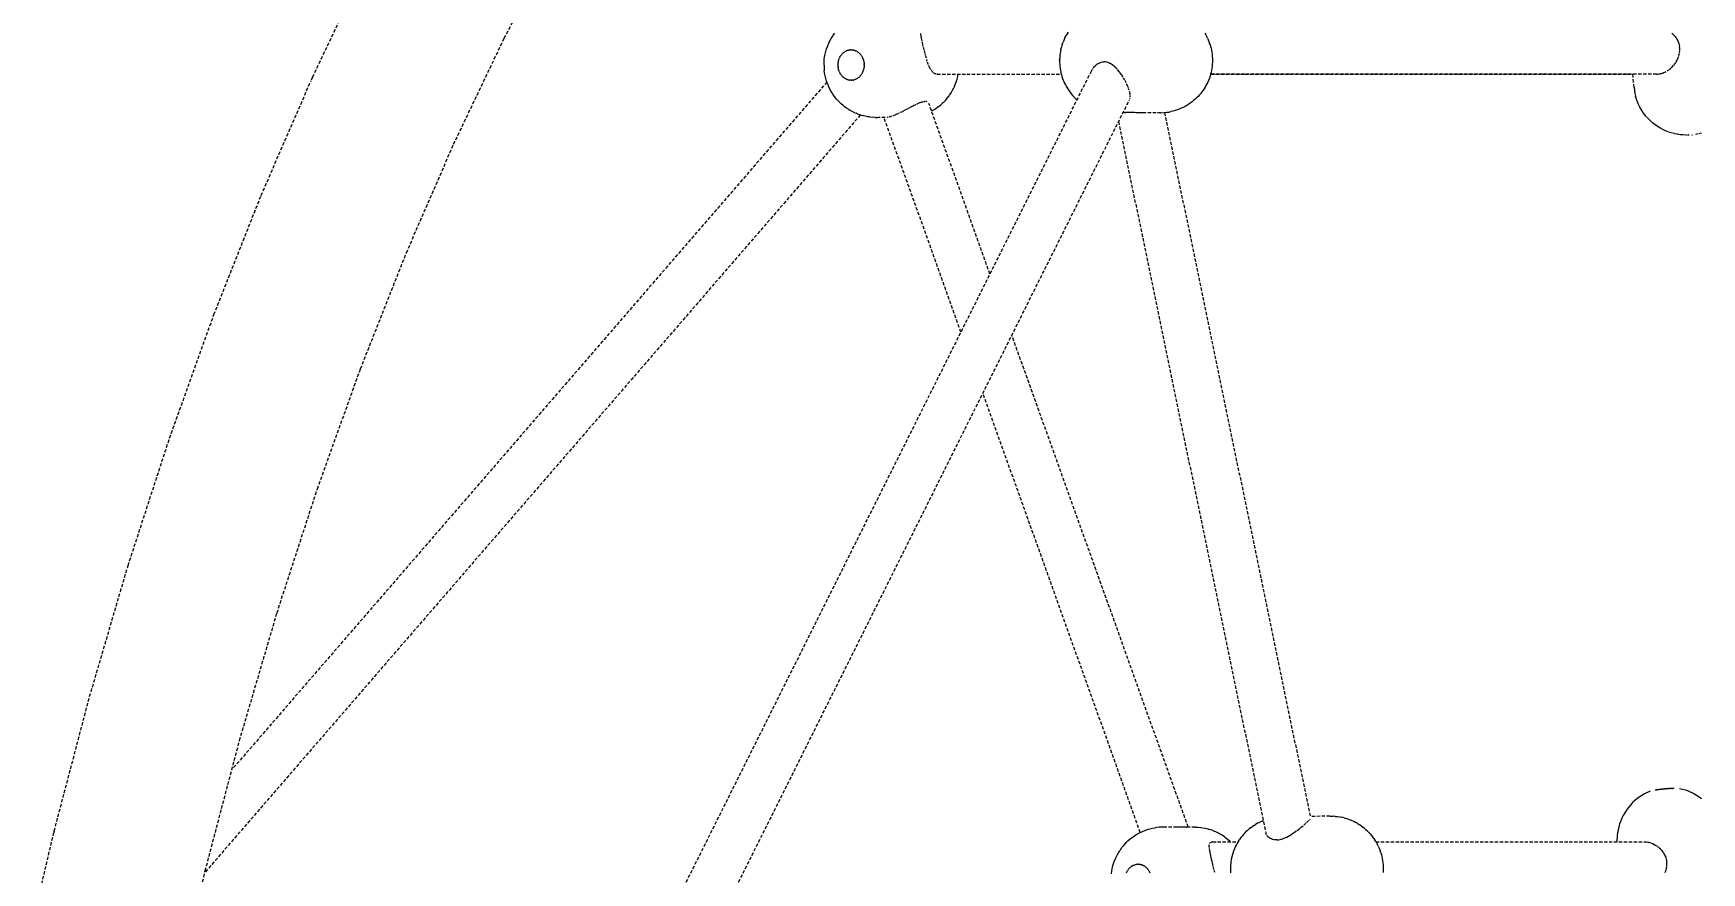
# Model space of a CAD drawing. Header units: millimetres. Extents: x -4710 to 4801, y -2494 to 3533.
# Drawn here: x -1360 to -720, y 1304 to 1626 of the extents above; entities that cross this region are included whole.
import ezdxf

# ---------------------------------------------------------------- set-up
doc = ezdxf.new("R2010")
doc.units = ezdxf.units.MM
doc.linetypes.add('HIDDEN', pattern=[1.905, 1.27, -0.635])
for name, color, linetype in [('DIKOM_ЗОНА', 90, 'Continuous'), ('DIKOM_ОБЪЕКТ', 7, 'Continuous'), ('DIKOM_РАЗМЕР_ЗОНА', 7, 'Continuous'), ('DIKOM_РАЗМЕР_ОБЪЕКТА', 7, 'Continuous')]:
    doc.layers.add(name, color=color, linetype=linetype)
doc.styles.add('style1', font='arialbd.ttf', dxfattribs={"width": 0.8})
doc.dimstyles.new('1-50', dxfattribs={"dimtxt": 300, "dimasz": 200, "dimexe": 100, "dimexo": 0, "dimgap": 100, "dimtad": 1, "dimtxsty": 'style1', "dimcen": 200, "dimclrd": 7, "dimclre": 7, "dimclrt": 7, "dimadec": 1, "dimazin": 2, "dimtfac": 1, "dimtmove": 0, "dimatfit": 2, "dimfxl": 0, "dimlwd": 25, "dimlwe": 18, "dimarcsym": 0})

# ---------------------------------------------------------------- blocks, each defined once
blk = doc.blocks.new('*D1')
at = {"layer": 'Defpoints', "color": 0, "transparency": 16777216}
for p in [(-701.85, 2135.95), (-2165.86, -628.42), (-722.47, -628.42)]:
    blk.add_point(p, dxfattribs=at)
at = {"layer": 'DIKOM_РАЗМЕР_ОБЪЕКТА', "color": 7, "lineweight": 18, "transparency": 16777216}
for p, q in [((-701.85, 2135.95), (-2265.86, 2135.95)), ((-722.47, -628.42), (-2265.86, -628.42))]:
    blk.add_line(p, q, dxfattribs=at)
at = {"layer": 'DIKOM_РАЗМЕР_ОБЪЕКТА', "color": 7, "lineweight": 25, "transparency": 16777216}
blk.add_line((-2165.86, 1935.95), (-2165.86, -428.42), dxfattribs=at)
at = {"layer": 'DIKOM_РАЗМЕР_ОБЪЕКТА', "color": 7, "transparency": 16777216}
for points in [[(-2199.2, 1935.95), (-2132.53, 1935.95), (-2165.86, 2135.95)], [(-2199.2, -428.42), (-2132.53, -428.42), (-2165.86, -628.42)]]:
    blk.add_solid(points, dxfattribs=at)
at = {"layer": 'DIKOM_РАЗМЕР_ОБЪЕКТА', "color": 7, "transparency": 16777216, "insert": (-2419.04, 753.76), "char_height": 300, "attachment_point": 5, "rotation": 90, "style": 'style1'}
blk.add_mtext('{\\fArial|b0|i0|c204|p34;2750}', dxfattribs=at)
blk = doc.blocks.new('*D3')
at = {"layer": 'Defpoints', "color": 0, "transparency": 16777216}
for p in [(-715.82, 3533.12), (-4259.83, -2026.25), (-715.82, -2026.25)]:
    blk.add_point(p, dxfattribs=at)
at = {"layer": 'DIKOM_РАЗМЕР_ЗОНА', "color": 7, "lineweight": 18, "transparency": 16777216}
for p, q in [((-715.82, 3533.12), (-4359.83, 3533.12)), ((-715.82, -2026.25), (-4359.83, -2026.25))]:
    blk.add_line(p, q, dxfattribs=at)
at = {"layer": 'DIKOM_РАЗМЕР_ЗОНА', "color": 7, "lineweight": 25, "transparency": 16777216}
blk.add_line((-4259.83, 3333.12), (-4259.83, -1826.25), dxfattribs=at)
at = {"layer": 'DIKOM_РАЗМЕР_ЗОНА', "color": 7, "transparency": 16777216}
for points in [[(-4293.16, 3333.12), (-4226.49, 3333.12), (-4259.83, 3533.12)], [(-4293.16, -1826.25), (-4226.49, -1826.25), (-4259.83, -2026.25)]]:
    blk.add_solid(points, dxfattribs=at)
at = {"layer": 'DIKOM_РАЗМЕР_ЗОНА', "color": 7, "transparency": 16777216, "insert": (-4513, 975.17), "char_height": 300, "attachment_point": 5, "rotation": 90, "style": 'style1'}
blk.add_mtext('{\\fArial|b0|i0|c204|p34;5560}', dxfattribs=at)

msp = doc.modelspace()

# ---------------------------------------------------------------- linework, layer by layer
at = {"layer": 'DIKOM_ЗОНА', "color": 3, "lineweight": 15}
msp.add_lwpolyline([(4784.014, 570.156, 0.0938746), (4783.602, 942.374, 0.2995804), (2291.139, 3510.482, 0.0687424), (1632.505, 3510.482, 0.06059), (1009.06, 3334.362, -0.2008128), (236.945, 3334.362, 0.06059), (-386.5, 3510.482, 0.0687424), (-1045.134, 3510.482, 0.2995804), (-3537.597, 942.374, 0.0938746), (-3538.009, 570.156, 0.3002322), (-1045.134, -2003.615, 0.0687424), (-386.5, -2003.615, 0.06059), (236.945, -1827.494, -0.2008128), (1009.06, -1827.494, 0.06059), (1632.505, -2003.615, 0.0687424), (2291.139, -2003.615, 0.3002322)], format="xyb", close=True, dxfattribs=at)
at = {"layer": 'DIKOM_ОБЪЕКТ', "color": 7, "linetype": 'HIDDEN', "lineweight": 15}
for p, q in [((-1179.606, 1623.877), (-1159.118, 1663.002)), ((-1253.192, 1608.953), (-1233.012, 1651.221)), ((-1199.054, 1583.142), (-1179.606, 1623.877)), ((-1055.489, 1620.724), (-1055.405, 1620.951)), ((-1055.405, 1620.951), (-1054.994, 1621.928)), ((-1054.994, 1621.928), (-1054.534, 1622.875)), ((-1054.534, 1622.875), (-1054.024, 1623.788)), ((-1054.024, 1623.788), (-1053.468, 1624.663)), ((-1053.468, 1624.663), (-1053.268, 1624.967)), ((-1053.268, 1624.967), (-1052.651, 1625.825)), ((-1019.636, 1625.396), (-1019.67, 1625.641)), ((-1019.55, 1624.76), (-1019.631, 1625.312)), ((-1019.483, 1624.447), (-1019.531, 1624.666)), ((-1019.438, 1624.15), (-1019.483, 1624.447)), ((-1019.337, 1623.66), (-1019.436, 1624.135)), ((-1019.168, 1622.827), (-1019.294, 1623.463)), ((-1019.015, 1622.129), (-1019.074, 1622.446)), ((-1018.883, 1621.569), (-1019.011, 1622.11)), ((-1018.676, 1620.659), (-1018.841, 1621.386)), ((-965.447, 1621.171), (-965.651, 1620.471)), ((-965.218, 1621.848), (-965.447, 1621.171)), ((-965.218, 1621.848), (-965.038, 1622.315)), ((-964.768, 1623.011), (-965.038, 1622.315)), ((-964.473, 1623.679), (-964.768, 1623.011)), ((-964.154, 1624.315), (-964.473, 1623.679)), ((-964.154, 1624.315), (-963.858, 1624.876)), ((-963.497, 1625.514), (-963.858, 1624.876)), ((-963.112, 1626.113), (-963.497, 1625.514)), ((-910.548, 1625.753), (-910.171, 1625.115)), ((-910.171, 1625.115), (-909.818, 1624.438)), ((-909.573, 1623.928), (-909.818, 1624.438)), ((-909.573, 1623.928), (-909.265, 1623.257)), ((-909.265, 1623.257), (-908.982, 1622.555)), ((-908.982, 1622.555), (-908.726, 1621.826)), ((-908.593, 1621.425), (-908.726, 1621.826)), ((-908.593, 1621.425), (-908.379, 1620.72)), ((-731.281, 1625.837), (-731.005, 1625.581)), ((-731.005, 1625.581), (-730.754, 1625.349)), ((-730.727, 1625.324), (-730.243, 1624.785)), ((-730.218, 1624.757), (-730.03, 1624.505)), ((-730.029, 1624.504), (-729.775, 1624.173)), ((-729.752, 1624.143), (-729.617, 1623.93)), ((-729.617, 1623.93), (-729.358, 1623.524)), ((-729.338, 1623.491), (-729.002, 1622.847)), ((-728.985, 1622.812), (-728.711, 1622.149)), ((-728.697, 1622.112), (-728.635, 1621.912)), ((-728.635, 1621.912), (-728.483, 1621.425)), ((-728.472, 1621.387), (-728.326, 1620.677)), ((-1056.815, 1613.566), (-1056.788, 1614.619)), ((-1056.788, 1614.619), (-1056.705, 1615.668)), ((-1056.705, 1615.668), (-1056.569, 1616.71)), ((-1056.569, 1616.71), (-1056.378, 1617.74)), ((-1056.378, 1617.74), (-1056.134, 1618.754)), ((-1056.134, 1618.754), (-1055.837, 1619.75)), ((-1055.837, 1619.75), (-1055.489, 1620.724)), ((-1051.386, 1614.578), (-1051.42, 1614.327)), ((-1051.386, 1614.578), (-1051.344, 1614.828)), ((-1051.344, 1614.828), (-1051.291, 1615.075)), ((-1051.291, 1615.075), (-1051.23, 1615.319)), ((-1051.16, 1615.561), (-1051.23, 1615.319)), ((-1051.16, 1615.561), (-1051.08, 1615.798)), ((-1051.08, 1615.798), (-1050.992, 1616.032)), ((-1050.895, 1616.26), (-1050.992, 1616.032)), ((-1050.895, 1616.26), (-1050.789, 1616.484)), ((-1050.789, 1616.484), (-1050.675, 1616.702)), ((-1050.675, 1616.702), (-1050.553, 1616.914)), ((-1050.423, 1617.119), (-1050.553, 1616.914)), ((-1050.423, 1617.119), (-1050.285, 1617.318)), ((-1050.285, 1617.318), (-1050.14, 1617.51)), ((-1049.988, 1617.695), (-1050.14, 1617.51)), ((-1049.988, 1617.695), (-1049.829, 1617.871)), ((-1049.829, 1617.871), (-1049.664, 1618.039)), ((-1049.664, 1618.039), (-1049.493, 1618.199)), ((-1049.316, 1618.35), (-1049.493, 1618.199)), ((-1049.316, 1618.35), (-1049.133, 1618.492)), ((-1049.133, 1618.492), (-1048.944, 1618.625)), ((-1048.944, 1618.625), (-1048.75, 1618.747)), ((-1048.552, 1618.861), (-1048.75, 1618.747)), ((-1048.552, 1618.861), (-1048.351, 1618.964)), ((-1048.351, 1618.964), (-1048.145, 1619.057)), ((-1047.937, 1619.138), (-1048.145, 1619.057)), ((-1047.937, 1619.138), (-1047.726, 1619.21)), ((-1047.726, 1619.21), (-1047.512, 1619.271)), ((-1047.512, 1619.271), (-1047.296, 1619.32)), ((-1047.079, 1619.359), (-1047.296, 1619.32)), ((-1047.079, 1619.359), (-1046.86, 1619.387)), ((-1046.86, 1619.387), (-1046.641, 1619.404)), ((-1046.42, 1619.409), (-1046.641, 1619.404)), ((-1046.42, 1619.409), (-1046.201, 1619.404)), ((-1046.201, 1619.404), (-1045.981, 1619.387)), ((-1045.981, 1619.387), (-1045.762, 1619.359)), ((-1045.545, 1619.32), (-1045.762, 1619.359)), ((-1045.545, 1619.32), (-1045.329, 1619.271)), ((-1045.329, 1619.271), (-1045.116, 1619.21)), ((-1045.116, 1619.21), (-1044.905, 1619.139)), ((-1044.696, 1619.057), (-1044.905, 1619.139)), ((-1044.696, 1619.057), (-1044.491, 1618.964)), ((-1044.491, 1618.964), (-1044.289, 1618.862)), ((-1044.091, 1618.748), (-1044.289, 1618.862)), ((-1044.091, 1618.748), (-1043.897, 1618.625)), ((-1043.897, 1618.625), (-1043.709, 1618.492)), ((-1043.709, 1618.492), (-1043.526, 1618.351)), ((-1043.348, 1618.199), (-1043.526, 1618.351)), ((-1043.348, 1618.199), (-1043.177, 1618.04)), ((-1043.177, 1618.04), (-1043.012, 1617.872)), ((-1043.012, 1617.872), (-1042.853, 1617.695)), ((-1042.701, 1617.511), (-1042.853, 1617.695)), ((-1042.701, 1617.511), (-1042.555, 1617.319)), ((-1042.555, 1617.319), (-1042.418, 1617.12)), ((-1042.288, 1616.914), (-1042.418, 1617.12)), ((-1042.288, 1616.914), (-1042.166, 1616.702)), ((-1042.166, 1616.702), (-1042.052, 1616.484)), ((-1042.052, 1616.484), (-1041.946, 1616.261)), ((-1041.849, 1616.033), (-1041.946, 1616.261)), ((-1041.849, 1616.033), (-1041.761, 1615.799)), ((-1041.761, 1615.799), (-1041.681, 1615.561)), ((-1041.611, 1615.32), (-1041.681, 1615.561)), ((-1041.611, 1615.32), (-1041.549, 1615.076)), ((-1041.549, 1615.076), (-1041.497, 1614.828)), ((-1041.497, 1614.828), (-1041.454, 1614.579)), ((-1041.421, 1614.327), (-1041.454, 1614.579)), ((-1018.492, 1619.888), (-1018.587, 1620.329)), ((-1018.365, 1619.396), (-1018.487, 1619.865)), ((-1018.164, 1618.553), (-1018.29, 1619.073)), ((-1018.093, 1618.289), (-1018.156, 1618.522)), ((-1017.901, 1617.522), (-1018.022, 1618.006)), ((-1017.804, 1617.173), (-1017.897, 1617.508)), ((-1017.645, 1616.577), (-1017.754, 1616.998)), ((-1017.519, 1616.132), (-1017.642, 1616.564)), ((-1017.273, 1615.293), (-1017.39, 1615.694)), ((-1017.156, 1614.932), (-1017.269, 1615.283)), ((-1017.014, 1614.505), (-1017.079, 1614.715)), ((-1016.885, 1614.124), (-1017.011, 1614.496)), ((-966.366, 1615.148), (-966.316, 1615.947)), ((-966.316, 1615.947), (-966.366, 1615.148)), ((-966.354, 1615.874), (-966.366, 1615.148)), ((-966.366, 1615.147), (-966.353, 1614.42)), ((-966.315, 1616.598), (-966.354, 1615.874)), ((-966.353, 1614.42), (-966.313, 1613.694)), ((-966.25, 1617.316), (-966.315, 1616.598)), ((-966.159, 1618.026), (-966.25, 1617.316)), ((-966.043, 1618.725), (-966.159, 1618.026)), ((-965.902, 1619.41), (-966.043, 1618.725)), ((-965.902, 1619.41), (-965.829, 1619.751)), ((-965.651, 1620.471), (-965.829, 1619.751)), ((-951.195, 1614.321), (-950.938, 1614.449)), ((-950.931, 1614.451), (-950.382, 1614.64)), ((-950.375, 1614.642), (-949.819, 1614.754)), ((-949.812, 1614.754), (-949.252, 1614.79)), ((-948.685, 1614.749), (-949.245, 1614.789)), ((-948.124, 1614.633), (-948.677, 1614.748)), ((-947.568, 1614.443), (-948.124, 1614.633)), ((-947, 1614.186), (-947.401, 1614.365)), ((-908.379, 1620.72), (-908.193, 1619.994)), ((-908.193, 1619.994), (-908.033, 1619.25)), ((-908.033, 1619.25), (-907.902, 1618.491)), ((-907.902, 1618.491), (-907.799, 1617.721)), ((-907.783, 1617.568), (-907.715, 1616.845)), ((-907.715, 1616.845), (-907.673, 1616.117)), ((-907.673, 1614.656), (-907.713, 1613.93)), ((-907.673, 1616.117), (-907.659, 1615.386)), ((-907.659, 1615.386), (-907.673, 1614.656)), ((-729.973, 1614.21), (-729.721, 1614.58)), ((-729.71, 1614.597), (-729.478, 1614.973)), ((-729.468, 1614.99), (-729.259, 1615.375)), ((-729.18, 1615.538), (-729.056, 1615.787)), ((-729.047, 1615.806), (-728.871, 1616.211)), ((-728.863, 1616.231), (-728.705, 1616.649)), ((-728.698, 1616.67), (-728.604, 1616.964)), ((-728.554, 1617.123), (-728.44, 1617.564)), ((-728.435, 1617.588), (-728.345, 1618.043)), ((-728.337, 1618.095), (-728.3, 1618.372)), ((-728.242, 1619.907), (-728.318, 1620.637)), ((-728.272, 1618.563), (-728.234, 1619.044)), ((-728.232, 1619.073), (-728.237, 1619.822)), ((-1253.192, 1608.953), (-1253.81, 1607.555)), ((-1192.351, 1134.814), (-954.136, 1611.244)), ((-1056.815, 1613.566), (-1056.788, 1612.513)), ((-1056.788, 1612.513), (-1056.705, 1611.464)), ((-1056.569, 1610.422), (-1056.705, 1611.464)), ((-1056.378, 1609.392), (-1056.569, 1610.422)), ((-1056.134, 1608.378), (-1056.378, 1609.392)), ((-1055.837, 1607.382), (-1056.134, 1608.378)), ((-1051.458, 1613.82), (-1051.463, 1613.566)), ((-1051.463, 1613.566), (-1051.458, 1613.312)), ((-1051.458, 1613.82), (-1051.443, 1614.074)), ((-1051.458, 1613.312), (-1051.443, 1613.058)), ((-1051.443, 1614.074), (-1051.42, 1614.327)), ((-1051.42, 1612.805), (-1051.443, 1613.058)), ((-1051.42, 1612.805), (-1051.386, 1612.554)), ((-1051.343, 1612.304), (-1051.386, 1612.554)), ((-1051.291, 1612.057), (-1051.343, 1612.304)), ((-1051.23, 1611.812), (-1051.291, 1612.057)), ((-1051.23, 1611.812), (-1051.159, 1611.571)), ((-1051.08, 1611.333), (-1051.159, 1611.571)), ((-1050.991, 1611.1), (-1051.08, 1611.333)), ((-1050.991, 1611.1), (-1050.894, 1610.871)), ((-1050.789, 1610.648), (-1050.894, 1610.871)), ((-1050.675, 1610.43), (-1050.789, 1610.648)), ((-1050.553, 1610.218), (-1050.675, 1610.43)), ((-1050.553, 1610.218), (-1050.423, 1610.012)), ((-1050.285, 1609.813), (-1050.423, 1610.012)), ((-1050.14, 1609.621), (-1050.285, 1609.813)), ((-1050.14, 1609.621), (-1049.988, 1609.436)), ((-1049.829, 1609.26), (-1049.988, 1609.436)), ((-1049.663, 1609.092), (-1049.829, 1609.26)), ((-1049.492, 1608.932), (-1049.663, 1609.092)), ((-1049.492, 1608.932), (-1049.315, 1608.781)), ((-1049.132, 1608.64), (-1049.315, 1608.781)), ((-1048.943, 1608.507), (-1049.132, 1608.64)), ((-1048.75, 1608.384), (-1048.943, 1608.507)), ((-1048.75, 1608.384), (-1048.552, 1608.27)), ((-1048.349, 1608.168), (-1048.552, 1608.27)), ((-1048.144, 1608.075), (-1048.349, 1608.168)), ((-1048.144, 1608.075), (-1047.936, 1607.993)), ((-1047.725, 1607.922), (-1047.936, 1607.993)), ((-1044.904, 1607.993), (-1045.115, 1607.922)), ((-1044.904, 1607.993), (-1044.695, 1608.076)), ((-1044.49, 1608.168), (-1044.695, 1608.076)), ((-1044.288, 1608.271), (-1044.49, 1608.168)), ((-1044.288, 1608.271), (-1044.09, 1608.384)), ((-1043.896, 1608.507), (-1044.09, 1608.384)), ((-1043.708, 1608.64), (-1043.896, 1608.507)), ((-1043.525, 1608.782), (-1043.708, 1608.64)), ((-1043.525, 1608.782), (-1043.348, 1608.933)), ((-1043.176, 1609.092), (-1043.348, 1608.933)), ((-1043.011, 1609.261), (-1043.176, 1609.092)), ((-1042.852, 1609.437), (-1043.011, 1609.261)), ((-1042.852, 1609.437), (-1042.7, 1609.621)), ((-1042.555, 1609.813), (-1042.7, 1609.621)), ((-1042.417, 1610.013), (-1042.555, 1609.813)), ((-1042.417, 1610.013), (-1042.287, 1610.218)), ((-1042.165, 1610.43), (-1042.287, 1610.218)), ((-1042.052, 1610.648), (-1042.165, 1610.43)), ((-1041.946, 1610.872), (-1041.849, 1611.101)), ((-1041.76, 1611.334), (-1041.849, 1611.101)), ((-1041.681, 1611.571), (-1041.76, 1611.334)), ((-1041.681, 1611.571), (-1041.61, 1611.812)), ((-1041.549, 1612.057), (-1041.61, 1611.812)), ((-1041.497, 1612.305), (-1041.549, 1612.057)), ((-1041.454, 1612.554), (-1041.497, 1612.305)), ((-1041.454, 1612.554), (-1041.421, 1612.806)), ((-1041.421, 1614.327), (-1041.397, 1614.074)), ((-1041.397, 1613.059), (-1041.421, 1612.806)), ((-1041.397, 1614.074), (-1041.383, 1613.82)), ((-1041.383, 1613.312), (-1041.397, 1613.059)), ((-1041.378, 1613.566), (-1041.383, 1613.82)), ((-1041.378, 1613.566), (-1041.383, 1613.312)), ((-1016.771, 1613.819), (-1016.882, 1614.115)), ((-1016.467, 1613.051), (-1016.604, 1613.387)), ((-1016.315, 1612.721), (-1016.464, 1613.044)), ((-1016.162, 1612.417), (-1016.312, 1612.715)), ((-1015.998, 1612.092), (-1016.151, 1612.395)), ((-1015.83, 1611.8), (-1015.995, 1612.087)), ((-1015.456, 1611.279), (-1015.647, 1611.525)), ((-1015.262, 1611.04), (-1015.451, 1611.272)), ((-1015.056, 1610.82), (-1015.259, 1611.037)), ((-1014.838, 1610.624), (-1015.052, 1610.817)), ((-1014.609, 1610.46), (-1014.798, 1610.596)), ((-1014.371, 1610.329), (-1014.606, 1610.458)), ((-1014.124, 1610.225), (-1014.367, 1610.327)), ((-1013.868, 1610.148), (-1014.12, 1610.224)), ((-1013.344, 1610.073), (-1013.609, 1610.097)), ((-1013.339, 1610.073), (-965.705, 1610.073)), ((-1006.015, 1607.083), (-1005.692, 1608.124)), ((-1005.692, 1608.124), (-1005.425, 1609.187)), ((-1005.425, 1609.187), (-1005.255, 1610.073)), ((-966.313, 1613.694), (-966.247, 1612.973)), ((-966.247, 1612.973), (-966.156, 1612.26)), ((-966.156, 1612.26), (-966.039, 1611.557)), ((-966.039, 1611.557), (-965.897, 1610.866)), ((-965.897, 1610.866), (-965.824, 1610.558)), ((-965.824, 1610.558), (-965.645, 1609.832)), ((-965.645, 1609.832), (-965.441, 1609.124)), ((-965.441, 1609.124), (-965.211, 1608.437)), ((-965.211, 1608.437), (-964.957, 1607.775)), ((-954.129, 1611.257), (-953.793, 1611.868)), ((-953.698, 1612.005), (-953.504, 1612.291)), ((-953.392, 1612.453), (-952.967, 1612.968)), ((-952.96, 1612.975), (-952.777, 1613.156)), ((-952.777, 1613.156), (-952.498, 1613.44)), ((-952.402, 1613.52), (-951.999, 1613.851)), ((-951.992, 1613.856), (-951.479, 1614.186)), ((-951.471, 1614.189), (-951.195, 1614.321)), ((-946.587, 1613.949), (-946.992, 1614.183)), ((-945.872, 1613.463), (-946.425, 1613.856)), ((-945.611, 1613.239), (-945.864, 1613.456)), ((-945.315, 1613.003), (-945.611, 1613.238)), ((-944.765, 1612.487), (-945.206, 1612.901)), ((-944.42, 1612.112), (-944.756, 1612.478)), ((-944.227, 1611.917), (-944.42, 1612.112)), ((-943.7, 1611.311), (-944.154, 1611.834)), ((-943.456, 1610.992), (-943.69, 1611.3)), ((-943.267, 1610.762), (-943.456, 1610.992)), ((-942.697, 1609.984), (-943.179, 1610.656)), ((-942.502, 1609.693), (-942.633, 1609.885)), ((-942.221, 1609.281), (-942.502, 1609.693)), ((-941.926, 1608.793), (-942.21, 1609.266)), ((-941.352, 1607.835), (-941.761, 1608.542)), ((-908.975, 1608.198), (-909.257, 1607.507)), ((-908.72, 1608.917), (-908.975, 1608.198)), ((-908.587, 1609.349), (-908.72, 1608.917)), ((-908.374, 1610.046), (-908.587, 1609.349)), ((-908.188, 1610.766), (-908.374, 1610.046)), ((-737.163, 1610.073), (-908.367, 1610.073)), ((-908.367, 1610.073), (-746.268, 1610.073)), ((-908.029, 1611.503), (-908.188, 1610.766)), ((-907.899, 1612.257), (-908.029, 1611.503)), ((-907.796, 1613.023), (-907.899, 1612.257)), ((-907.723, 1613.799), (-907.796, 1613.023)), ((-745.781, 1604.943), (-746.268, 1610.073)), ((-737.163, 1610.073), (-736.716, 1610.099)), ((-736.687, 1610.101), (-736.39, 1610.135)), ((-736.229, 1610.154), (-735.779, 1610.23)), ((-735.764, 1610.233), (-735.4, 1610.317)), ((-735.274, 1610.35), (-734.865, 1610.467)), ((-734.85, 1610.472), (-734.416, 1610.633)), ((-734.264, 1610.701), (-733.971, 1610.829)), ((-733.957, 1610.836), (-733.536, 1611.05)), ((-733.1, 1611.299), (-732.701, 1611.544)), ((-732.687, 1611.554), (-732.392, 1611.762)), ((-732.215, 1611.895), (-731.925, 1612.12)), ((-731.912, 1612.13), (-731.559, 1612.435)), ((-731.546, 1612.447), (-731.396, 1612.589)), ((-731.396, 1612.589), (-731.213, 1612.763)), ((-731.188, 1612.788), (-730.876, 1613.099)), ((-730.863, 1613.113), (-730.56, 1613.451)), ((-730.548, 1613.465), (-730.415, 1613.63)), ((-730.415, 1613.63), (-730.265, 1613.817)), ((-730.17, 1613.948), (-729.984, 1614.194)), ((-1055.718, 1607.047), (-1284.198, 1343.221)), ((-1272.96, 1563.541), (-1253.81, 1607.555)), ((-1055.489, 1606.409), (-1055.837, 1607.382)), ((-1055.489, 1606.409), (-1055.405, 1606.181)), ((-1054.994, 1605.204), (-1055.405, 1606.181)), ((-1054.534, 1604.257), (-1054.994, 1605.204)), ((-1054.024, 1603.344), (-1054.534, 1604.257)), ((-1053.468, 1602.469), (-1054.024, 1603.344)), ((-1053.468, 1602.469), (-1053.268, 1602.165)), ((-1052.651, 1601.307), (-1053.268, 1602.165)), ((-1047.511, 1607.861), (-1047.725, 1607.922)), ((-1047.295, 1607.811), (-1047.511, 1607.861)), ((-1047.295, 1607.811), (-1047.078, 1607.773)), ((-1046.859, 1607.745), (-1047.078, 1607.773)), ((-1046.64, 1607.728), (-1046.859, 1607.745)), ((-1046.42, 1607.723), (-1046.64, 1607.728)), ((-1046.42, 1607.723), (-1046.2, 1607.728)), ((-1045.98, 1607.745), (-1046.2, 1607.728)), ((-1045.761, 1607.773), (-1045.98, 1607.745)), ((-1045.761, 1607.773), (-1045.544, 1607.812)), ((-1045.328, 1607.861), (-1045.544, 1607.812)), ((-1045.115, 1607.922), (-1045.328, 1607.861)), ((-1009.478, 1600.839), (-1008.811, 1601.716)), ((-1008.597, 1602.01), (-1008.811, 1601.716)), ((-1008.597, 1602.01), (-1007.995, 1602.91)), ((-1007.995, 1602.91), (-1007.443, 1603.851)), ((-1007.443, 1603.851), (-1006.942, 1604.832)), ((-1006.828, 1605.082), (-1006.942, 1604.832)), ((-1006.828, 1605.082), (-1006.394, 1606.068)), ((-1006.394, 1606.068), (-1006.015, 1607.083)), ((-964.957, 1607.775), (-964.76, 1607.295)), ((-964.76, 1607.295), (-964.464, 1606.617)), ((-964.464, 1606.617), (-964.145, 1605.968)), ((-964.145, 1605.968), (-963.849, 1605.436)), ((-963.849, 1605.436), (-963.486, 1604.784)), ((-963.486, 1604.784), (-963.101, 1604.17)), ((-963.101, 1604.17), (-962.706, 1603.603)), ((-962.706, 1603.603), (-962.279, 1602.998)), ((-962.279, 1602.998), (-961.83, 1602.437)), ((-961.83, 1602.437), (-961.339, 1601.855)), ((-961.339, 1601.855), (-960.85, 1601.315)), ((-940.963, 1607.123), (-941.218, 1607.584)), ((-940.747, 1606.674), (-940.953, 1607.106)), ((-940.291, 1605.699), (-940.599, 1606.392)), ((-940.005, 1605.005), (-940.227, 1605.543)), ((-939.889, 1604.662), (-939.99, 1604.965)), ((-939.752, 1604.297), (-939.85, 1604.558)), ((-939.619, 1603.867), (-939.748, 1604.284)), ((-939.416, 1603.081), (-939.504, 1603.452)), ((-939.363, 1602.784), (-939.414, 1603.071)), ((-939.296, 1602.375), (-939.342, 1602.673)), ((-939.266, 1602.048), (-939.295, 1602.368)), ((-939.252, 1601.451), (-939.251, 1601.734)), ((-912.666, 1602.092), (-913.174, 1601.523)), ((-912.18, 1602.656), (-912.666, 1602.092)), ((-911.714, 1603.252), (-912.18, 1602.656)), ((-911.3, 1603.828), (-911.714, 1603.252)), ((-910.879, 1604.442), (-911.3, 1603.828)), ((-910.482, 1605.101), (-910.879, 1604.442)), ((-910.161, 1605.647), (-910.482, 1605.101)), ((-909.809, 1606.31), (-910.161, 1605.647)), ((-909.483, 1607.009), (-909.809, 1606.31)), ((-909.257, 1607.507), (-909.483, 1607.009)), ((-745.781, 1604.943), (-745.632, 1603.761)), ((-745.632, 1603.761), (-745.432, 1602.653)), ((-745.432, 1602.653), (-745.169, 1601.558)), ((-744.846, 1600.48), (-745.169, 1601.558)), ((-1173.084, 1133.102), (-939.543, 1600.174)), ((-1051.99, 1600.494), (-1052.651, 1601.307)), ((-1051.288, 1599.729), (-1051.99, 1600.494)), ((-1051.288, 1599.729), (-1050.986, 1599.406)), ((-1050.228, 1598.675), (-1050.986, 1599.406)), ((-1049.434, 1597.997), (-1050.228, 1598.675)), ((-1049.434, 1597.997), (-1049.054, 1597.696)), ((-1048.209, 1597.063), (-1049.054, 1597.696)), ((-1047.334, 1596.491), (-1048.209, 1597.063)), ((-1047.334, 1596.491), (-1046.884, 1596.224)), ((-1045.966, 1595.705), (-1046.884, 1596.224)), ((-1045.023, 1595.253), (-1045.966, 1595.705)), ((-1045.023, 1595.253), (-1044.517, 1595.032)), ((-1028.23, 1595.038), (-1027.826, 1595.218)), ((-1027.579, 1595.335), (-1027.38, 1595.435)), ((-1027.38, 1595.435), (-1026.983, 1595.628)), ((-1026.937, 1595.65), (-1026.691, 1595.766)), ((-1026.516, 1595.859), (-1026.174, 1596.037)), ((-1026.131, 1596.06), (-1025.757, 1596.249)), ((-1025.59, 1596.331), (-1025.379, 1596.447)), ((-1025.342, 1596.468), (-1024.965, 1596.671)), ((-1024.925, 1596.692), (-1024.548, 1596.888)), ((-1024.42, 1596.952), (-1024.175, 1597.09)), ((-1024.138, 1597.111), (-1023.766, 1597.313)), ((-1023.73, 1597.331), (-1023.355, 1597.527)), ((-1023.355, 1597.527), (-1023.156, 1597.628)), ((-1023.156, 1597.628), (-1022.979, 1597.727)), ((-1022.804, 1597.82), (-1022.575, 1597.943)), ((-1022.575, 1597.944), (-1022.203, 1598.134)), ((-1022.174, 1598.148), (-1021.801, 1598.33)), ((-1021.744, 1598.356), (-1021.406, 1598.527)), ((-1021.226, 1598.613), (-1021.037, 1598.703)), ((-1021.013, 1598.714), (-1020.645, 1598.877)), ((-1020.622, 1598.887), (-1020.259, 1599.034)), ((-1020.259, 1599.034), (-1019.99, 1599.133)), ((-1019.883, 1599.175), (-1019.541, 1599.297)), ((-1019.523, 1599.303), (-1019.194, 1599.404)), ((-1019.194, 1599.404), (-1018.876, 1599.483)), ((-1018.86, 1599.487), (-1018.621, 1599.532)), ((-1018.542, 1599.546), (-1018.254, 1599.58)), ((-1017.971, 1599.591), (-1018.241, 1599.581)), ((-1017.475, 1599.536), (-1017.705, 1599.575)), ((-1017.259, 1599.47), (-1017.464, 1599.533)), ((-993.084, 1533.347), (-1016.576, 1598.835)), ((-1015.145, 1596.068), (-1015.509, 1595.861)), ((-1015.145, 1596.068), (-1014.211, 1596.619)), ((-1014.211, 1596.619), (-1013.309, 1597.238)), ((-1012.923, 1597.528), (-1013.309, 1597.238)), ((-1012.923, 1597.528), (-1012.072, 1598.199)), ((-1012.072, 1598.199), (-1011.258, 1598.93)), ((-1010.947, 1599.241), (-1011.258, 1598.93)), ((-1010.947, 1599.241), (-1010.19, 1600.013)), ((-1010.19, 1600.013), (-1009.478, 1600.839)), ((-960.85, 1601.315), (-960.287, 1600.756)), ((-960.287, 1600.756), (-959.758, 1600.246)), ((-941.572, 1595.344), (-941.805, 1595.336)), ((-941.416, 1595.351), (-941.018, 1595.361)), ((-940.58, 1595.364), (-941.003, 1595.361)), ((-940.132, 1595.361), (-940.565, 1595.364)), ((-939.631, 1595.355), (-940.102, 1595.36)), ((-939.149, 1595.345), (-939.631, 1595.355)), ((-939.447, 1600.409), (-939.372, 1600.649)), ((-939.371, 1600.653), (-939.316, 1600.901)), ((-939.275, 1601.171), (-939.253, 1601.445)), ((-938.639, 1595.33), (-939.131, 1595.344)), ((-938.12, 1595.311), (-938.62, 1595.33)), ((-937.595, 1595.288), (-938.099, 1595.31)), ((-937.087, 1595.261), (-937.595, 1595.287)), ((-936.829, 1595.247), (-937.065, 1595.26)), ((-936.558, 1595.239), (-936.829, 1595.247)), ((-936.03, 1595.222), (-936.534, 1595.238)), ((-935.53, 1595.205), (-935.988, 1595.221)), ((-935.01, 1595.185), (-935.504, 1595.204)), ((-934.502, 1595.181), (-934.915, 1595.182)), ((-934.031, 1595.18), (-934.354, 1595.181)), ((-933.539, 1595.178), (-934.001, 1595.18)), ((-927.427, 1595.247), (-933.395, 1595.178)), ((-927.427, 1595.247), (-926.112, 1595.312)), ((-926.112, 1595.312), (-925.211, 1595.418)), ((-926.048, 1595.32), (-870.036, 1324.843)), ((-925.211, 1595.418), (-924.465, 1595.521)), ((-924.465, 1595.521), (-923.579, 1595.689)), ((-922.845, 1595.869), (-923.579, 1595.689)), ((-921.98, 1596.097), (-922.845, 1595.869)), ((-921.134, 1596.385), (-921.98, 1596.097)), ((-920.427, 1596.636), (-921.134, 1596.385)), ((-919.614, 1596.98), (-920.427, 1596.636)), ((-918.93, 1597.299), (-919.614, 1596.98)), ((-918.158, 1597.694), (-918.93, 1597.299)), ((-917.502, 1598.077), (-918.158, 1597.694)), ((-916.776, 1598.518), (-917.502, 1598.077)), ((-916.153, 1598.958), (-916.776, 1598.518)), ((-915.479, 1599.44), (-916.153, 1598.958)), ((-914.892, 1599.93), (-915.479, 1599.44)), ((-914.276, 1600.446), (-914.892, 1599.93)), ((-913.727, 1600.98), (-914.276, 1600.446)), ((-913.174, 1601.523), (-913.727, 1600.98)), ((-744.462, 1599.421), (-744.846, 1600.48)), ((-744.018, 1598.386), (-744.462, 1599.421)), ((-743.518, 1597.378), (-744.018, 1598.386)), ((-742.962, 1596.399), (-743.518, 1597.378)), ((-742.351, 1595.453), (-742.962, 1596.399)), ((-741.688, 1594.543), (-742.351, 1595.453)), ((-1042.846, 1594.417), (-1294.586, 1303.732)), ((-1043.54, 1594.642), (-1044.517, 1595.032)), ((-1042.545, 1594.32), (-1043.54, 1594.642)), ((-1042.545, 1594.32), (-1041.996, 1594.156)), ((-1040.977, 1593.903), (-1041.996, 1594.156)), ((-1039.946, 1593.721), (-1040.977, 1593.903)), ((-1039.369, 1593.62), (-1039.946, 1593.721)), ((-1039.369, 1593.62), (-1038.326, 1593.511)), ((-1037.185, 1593.448), (-1038.326, 1593.511)), ((-1037.185, 1593.448), (-1036.194, 1593.448)), ((-1033.288, 1593.448), (-1036.194, 1593.448)), ((-1004.218, 1511.081), (-1033.764, 1593.448)), ((-1032.588, 1593.546), (-1032.373, 1593.59)), ((-1032.373, 1593.59), (-1032.139, 1593.635)), ((-1031.839, 1593.712), (-1031.579, 1593.781)), ((-1031.579, 1593.781), (-1031.342, 1593.841)), ((-1031.216, 1593.883), (-1030.975, 1593.962)), ((-1030.975, 1593.962), (-1030.662, 1594.06)), ((-1030.253, 1594.206), (-1029.909, 1594.333)), ((-1029.909, 1594.333), (-1029.652, 1594.425)), ((-1029.504, 1594.489), (-1029.133, 1594.644)), ((-1029.083, 1594.664), (-1028.72, 1594.811)), ((-1028.581, 1594.876), (-1028.278, 1595.016)), ((-943.708, 1591.845), (-887.212, 1319.07)), ((-740.974, 1593.672), (-741.688, 1594.543)), ((-740.148, 1592.768), (-740.907, 1593.594)), ((-739.344, 1591.985), (-740.148, 1592.768)), ((-738.497, 1591.249), (-739.344, 1591.985)), ((-737.609, 1590.563), (-738.497, 1591.249)), ((-736.685, 1589.928), (-737.609, 1590.563)), ((-735.726, 1589.346), (-736.685, 1589.928)), ((-734.65, 1588.772), (-735.632, 1589.295)), ((-733.639, 1588.306), (-734.65, 1588.772)), ((-1217.177, 1541.488), (-1198.55, 1584.3)), ((-732.602, 1587.899), (-733.639, 1588.306)), ((-731.454, 1587.52), (-732.499, 1587.864)), ((-730.39, 1587.237), (-731.454, 1587.52)), ((-729.225, 1586.997), (-730.286, 1587.214)), ((-728.066, 1586.828), (-729.117, 1586.98)), ((-726.931, 1586.731), (-727.963, 1586.816)), ((-725.693, 1586.697), (-726.627, 1586.714)), ((-725.61, 1586.696), (-725.977, 1586.702)), ((-725.217, 1586.701), (-724.596, 1586.742)), ((-724.685, 1586.737), (-725.217, 1586.701)), ((-723.613, 1586.815), (-723.374, 1586.84)), ((-723.612, 1586.815), (-723.374, 1586.84)), ((-722.028, 1587.043), (-721.119, 1587.234)), ((-720.819, 1587.307), (-719.825, 1587.584)), ((-1291.074, 1517.805), (-1272.96, 1563.541)), ((-1234.796, 1497.002), (-1217.177, 1541.488)), ((-1308.112, 1470.444), (-1291.074, 1517.805)), ((-916.978, 1321.19), (-984.676, 1509.909)), ((-1251.368, 1450.936), (-1234.796, 1497.002)), ((-935.356, 1319.115), (-995.81, 1487.643)), ((-1324.038, 1421.561), (-1308.112, 1470.444)), ((-1266.859, 1403.388), (-1251.368, 1450.936)), ((-1338.819, 1371.258), (-1324.038, 1421.561)), ((-1281.236, 1354.46), (-1266.859, 1403.388)), ((-1352.422, 1319.644), (-1338.819, 1371.258)), ((-1294.427, 1304.411), (-1281.236, 1354.46)), ((-743.789, 1332.661), (-744.713, 1331.968)), ((-742.825, 1333.3), (-743.789, 1332.661)), ((-741.755, 1333.926), (-742.746, 1333.352)), ((-740.733, 1334.442), (-741.755, 1333.926)), ((-739.627, 1334.923), (-740.647, 1334.483)), ((-737.417, 1335.404), (-737.618, 1335.372)), ((-737.209, 1335.435), (-737.417, 1335.404)), ((-736.995, 1335.467), (-737.209, 1335.435)), ((-736.995, 1335.467), (-736.775, 1335.498)), ((-736.55, 1335.529), (-736.775, 1335.498)), ((-736.319, 1335.559), (-736.55, 1335.529)), ((-736.319, 1335.559), (-736.084, 1335.589)), ((-735.844, 1335.619), (-736.084, 1335.589)), ((-735.602, 1335.648), (-735.844, 1335.619)), ((-735.356, 1335.677), (-735.602, 1335.648)), ((-735.356, 1335.677), (-735.108, 1335.705)), ((-734.858, 1335.732), (-735.108, 1335.705)), ((-734.607, 1335.758), (-734.858, 1335.732)), ((-734.354, 1335.784), (-734.607, 1335.758)), ((-734.354, 1335.784), (-734.101, 1335.808)), ((-733.847, 1335.832), (-734.101, 1335.808)), ((-733.593, 1335.855), (-733.847, 1335.832)), ((-733.593, 1335.855), (-733.34, 1335.877)), ((-733.088, 1335.898), (-733.34, 1335.877)), ((-732.839, 1335.918), (-733.088, 1335.898)), ((-732.591, 1335.937), (-732.839, 1335.918)), ((-732.591, 1335.937), (-732.346, 1335.954)), ((-732.104, 1335.971), (-732.346, 1335.954)), ((-731.866, 1335.986), (-732.104, 1335.971)), ((-731.866, 1335.986), (-731.631, 1336)), ((-731.401, 1336.013), (-731.631, 1336)), ((-731.177, 1336.025), (-731.401, 1336.013)), ((-730.957, 1336.035), (-731.177, 1336.025)), ((-730.957, 1336.035), (-730.744, 1336.044)), ((-730.536, 1336.052), (-730.744, 1336.044)), ((-728.327, 1335.988), (-727.254, 1335.75)), ((-727.164, 1335.725), (-726.062, 1335.411)), ((-726.062, 1335.411), (-724.98, 1335.032)), ((-724.98, 1335.032), (-723.923, 1334.589)), ((-723.828, 1334.549), (-722.79, 1334.041)), ((-722.79, 1334.041), (-721.782, 1333.473)), ((-721.782, 1333.473), (-720.81, 1332.847)), ((-720.81, 1332.847), (-719.876, 1332.165)), ((-749.356, 1326.698), (-749.931, 1325.688)), ((-748.723, 1327.673), (-749.356, 1326.698)), ((-748.034, 1328.609), (-748.723, 1327.673)), ((-747.292, 1329.504), (-748.034, 1328.609)), ((-746.499, 1330.354), (-747.292, 1329.504)), ((-745.595, 1331.221), (-746.432, 1330.424)), ((-744.713, 1331.968), (-745.595, 1331.221)), ((-934.272, 1319.612), (-933.296, 1320.003)), ((-933.296, 1320.003), (-932.3, 1320.325)), ((-932.3, 1320.325), (-931.751, 1320.489)), ((-931.751, 1320.489), (-930.732, 1320.742)), ((-930.732, 1320.742), (-929.702, 1320.924)), ((-929.124, 1321.025), (-929.702, 1320.924)), ((-928.081, 1321.135), (-929.124, 1321.025)), ((-926.941, 1321.197), (-928.081, 1321.135)), ((-925.949, 1321.197), (-926.941, 1321.197)), ((-921.396, 1321.197), (-925.949, 1321.197)), ((-921.123, 1321.187), (-921.396, 1321.197)), ((-920.497, 1321.168), (-921.113, 1321.187)), ((-920.216, 1321.161), (-920.479, 1321.168)), ((-919.908, 1321.152), (-920.216, 1321.161)), ((-919.377, 1321.14), (-919.9, 1321.152)), ((-918.888, 1321.132), (-919.362, 1321.14)), ((-918.458, 1321.121), (-918.88, 1321.131)), ((-918.083, 1321.118), (-918.452, 1321.121)), ((-917.758, 1321.123), (-918.077, 1321.118)), ((-917.748, 1321.123), (-917.538, 1321.131)), ((-917.479, 1321.132), (-917.267, 1321.142)), ((-914.327, 1321.197), (-916.981, 1321.197)), ((-914.327, 1321.197), (-913.164, 1321.134)), ((-913.164, 1321.134), (-912.08, 1321.015)), ((-912.08, 1321.015), (-911.521, 1320.921)), ((-911.521, 1320.921), (-910.45, 1320.724)), ((-910.45, 1320.724), (-909.392, 1320.45)), ((-909.392, 1320.45), (-908.861, 1320.297)), ((-907.828, 1319.949), (-908.861, 1320.297)), ((-906.815, 1319.527), (-907.828, 1319.949)), ((-894.176, 1319.915), (-894.704, 1319.425)), ((-894.176, 1319.915), (-893.547, 1320.469)), ((-892.982, 1320.919), (-893.547, 1320.469)), ((-892.982, 1320.919), (-892.292, 1321.436)), ((-891.694, 1321.84), (-892.292, 1321.436)), ((-891.694, 1321.84), (-890.948, 1322.313)), ((-890.318, 1322.665), (-890.948, 1322.313)), ((-890.318, 1322.665), (-889.523, 1323.087)), ((-888.867, 1323.382), (-889.523, 1323.087)), ((-888.867, 1323.382), (-888.168, 1323.688)), ((-875.602, 1319.56), (-875.308, 1319.779)), ((-875.184, 1319.863), (-874.586, 1320.31)), ((-874.51, 1320.37), (-874.289, 1320.552)), ((-874.289, 1320.552), (-873.981, 1320.78)), ((-873.95, 1320.804), (-873.564, 1321.12)), ((-873.564, 1321.12), (-873.406, 1321.249)), ((-873.377, 1321.274), (-872.877, 1321.679)), ((-872.582, 1321.941), (-872.371, 1322.111)), ((-872.341, 1322.135), (-872.003, 1322.437)), ((-871.875, 1322.553), (-871.491, 1322.893)), ((-871.278, 1323.107), (-871.112, 1323.252)), ((-871.099, 1323.264), (-870.864, 1323.505)), ((-870.772, 1323.6), (-870.517, 1323.868)), ((-870.294, 1324.137), (-870.172, 1324.32)), ((-862.536, 1325.362), (-870.126, 1325.274)), ((-862.536, 1325.362), (-861.287, 1325.342)), ((-860.534, 1325.288), (-861.287, 1325.342)), ((-860.534, 1325.288), (-859.634, 1325.204)), ((-859.634, 1325.204), (-858.742, 1325.056)), ((-858.742, 1325.056), (-858.002, 1324.925)), ((-857.129, 1324.716), (-858.002, 1324.925)), ((-857.129, 1324.716), (-856.402, 1324.51)), ((-855.555, 1324.243), (-856.402, 1324.51)), ((-855.555, 1324.243), (-854.848, 1323.964)), ((-854.035, 1323.642), (-854.848, 1323.964)), ((-853.247, 1323.263), (-854.035, 1323.642)), ((-853.247, 1323.263), (-852.578, 1322.924)), ((-851.835, 1322.496), (-852.578, 1322.924)), ((-851.835, 1322.496), (-851.196, 1322.098)), ((-850.504, 1321.627), (-851.196, 1322.098)), ((-850.504, 1321.627), (-849.898, 1321.176)), ((-849.263, 1320.668), (-849.898, 1321.176)), ((-849.263, 1320.668), (-848.694, 1320.17)), ((-848.12, 1319.632), (-848.694, 1320.17)), ((-751.905, 1320.133), (-752.1, 1318.984)), ((-751.644, 1321.268), (-751.905, 1320.133)), ((-751.318, 1322.386), (-751.644, 1321.268)), ((-750.9, 1323.575), (-751.29, 1322.48)), ((-750.446, 1324.646), (-750.9, 1323.575)), ((-749.931, 1325.688), (-750.446, 1324.646)), ((-1365.032, 1265.937), (-1352.657, 1318.66)), ((-1352.422, 1319.644), (-1352.657, 1318.66)), ((-943.023, 1312.48), (-942.406, 1313.338)), ((-942.406, 1313.338), (-941.745, 1314.151)), ((-941.745, 1314.151), (-941.044, 1314.916)), ((-941.044, 1314.916), (-940.741, 1315.239)), ((-940.741, 1315.239), (-939.984, 1315.97)), ((-939.984, 1315.97), (-939.19, 1316.648)), ((-939.19, 1316.648), (-938.809, 1316.95)), ((-938.809, 1316.95), (-937.965, 1317.582)), ((-937.965, 1317.582), (-937.089, 1318.154)), ((-937.089, 1318.154), (-936.64, 1318.421)), ((-936.64, 1318.421), (-935.722, 1318.939)), ((-935.722, 1318.939), (-934.778, 1319.392)), ((-934.778, 1319.392), (-934.272, 1319.612)), ((-908.858, 1314.178), (-908.812, 1314.538)), ((-908.853, 1313.819), (-908.858, 1314.147)), ((-908.836, 1313.286), (-908.857, 1313.743)), ((-908.725, 1314.858), (-908.616, 1315.067)), ((-908.593, 1315.111), (-908.413, 1315.302)), ((-908.408, 1315.306), (-908.178, 1315.442)), ((-908.173, 1315.445), (-907.943, 1315.512)), ((-907.883, 1315.529), (-907.563, 1315.555)), ((-907.561, 1315.555), (-897.789, 1315.555)), ((-906.326, 1319.322), (-906.815, 1319.527)), ((-905.35, 1318.832), (-906.326, 1319.322)), ((-904.9, 1318.577), (-905.35, 1318.832)), ((-903.966, 1318.025), (-904.9, 1318.577)), ((-903.064, 1317.407), (-903.966, 1318.025)), ((-902.679, 1317.117), (-903.064, 1317.407)), ((-901.827, 1316.446), (-902.679, 1317.117)), ((-901.013, 1315.715), (-901.827, 1316.446)), ((-900.854, 1315.555), (-901.013, 1315.715)), ((-898.875, 1313.549), (-899.17, 1312.882)), ((-898.556, 1314.185), (-898.875, 1313.549)), ((-898.556, 1314.185), (-898.261, 1314.747)), ((-897.899, 1315.384), (-898.261, 1314.747)), ((-897.515, 1315.984), (-897.899, 1315.384)), ((-897.515, 1315.984), (-897.12, 1316.578)), ((-896.693, 1317.167), (-897.12, 1316.578)), ((-896.693, 1317.167), (-896.223, 1317.75)), ((-895.755, 1318.32), (-896.223, 1317.75)), ((-895.266, 1318.84), (-895.755, 1318.32)), ((-895.266, 1318.84), (-894.704, 1319.425)), ((-887.063, 1318.631), (-887.131, 1318.833)), ((-886.855, 1318.212), (-887.059, 1318.622)), ((-886.587, 1317.815), (-886.698, 1317.984)), ((-886.264, 1317.446), (-886.575, 1317.799)), ((-886.089, 1317.296), (-886.257, 1317.439)), ((-885.9, 1317.135), (-886.089, 1317.296)), ((-885.481, 1316.85), (-885.842, 1317.096)), ((-885.031, 1316.624), (-885.472, 1316.844)), ((-884.618, 1316.478), (-885.013, 1316.616)), ((-884.026, 1316.337), (-884.529, 1316.448)), ((-883.477, 1316.278), (-884.005, 1316.334)), ((-882.917, 1316.275), (-883.466, 1316.278)), ((-882.906, 1316.275), (-882.34, 1316.324)), ((-882.328, 1316.325), (-881.738, 1316.426)), ((-881.714, 1316.431), (-881.106, 1316.585)), ((-881.093, 1316.589), (-880.706, 1316.718)), ((-880.706, 1316.718), (-880.471, 1316.796)), ((-880.457, 1316.8), (-879.825, 1317.059)), ((-879.798, 1317.071), (-879.597, 1317.168)), ((-879.597, 1317.168), (-879.155, 1317.365)), ((-879.141, 1317.371), (-878.494, 1317.705)), ((-878.416, 1317.749), (-877.842, 1318.085)), ((-877.804, 1318.106), (-877.158, 1318.495)), ((-877.128, 1318.514), (-876.869, 1318.687)), ((-876.869, 1318.687), (-876.491, 1318.942)), ((-876.47, 1318.956), (-875.846, 1319.379)), ((-875.815, 1319.401), (-875.602, 1319.56)), ((-848.12, 1319.632), (-847.591, 1319.097)), ((-847.083, 1318.536), (-847.591, 1319.097)), ((-847.083, 1318.536), (-846.596, 1317.971)), ((-846.596, 1317.971), (-846.129, 1317.357)), ((-845.714, 1316.808), (-846.129, 1317.357)), ((-845.714, 1316.808), (-845.292, 1316.177)), ((-844.951, 1315.624), (-845.292, 1316.177)), ((-844.951, 1315.624), (-844.573, 1314.985)), ((-844.91, 1315.555), (-741.785, 1315.555)), ((-844.91, 1315.555), (-752.278, 1315.555)), ((-844.573, 1314.985), (-844.221, 1314.308)), ((-843.975, 1313.799), (-844.221, 1314.308)), ((-843.975, 1313.799), (-843.667, 1313.128)), ((-752.227, 1317.826), (-752.286, 1316.663)), ((-752.278, 1315.555), (-752.286, 1316.663)), ((-752.1, 1318.984), (-752.227, 1317.826)), ((-741.726, 1315.553), (-741.293, 1315.532)), ((-741.105, 1315.518), (-740.527, 1315.442)), ((-740.469, 1315.429), (-740.236, 1315.377)), ((-740.158, 1315.36), (-739.885, 1315.302)), ((-739.826, 1315.283), (-739.243, 1315.105)), ((-739.033, 1315.022), (-738.599, 1314.854)), ((-738.541, 1314.825), (-737.996, 1314.556)), ((-737.853, 1314.474), (-737.348, 1314.178)), ((-737.293, 1314.139), (-736.812, 1313.8)), ((-736.613, 1313.645), (-736.177, 1313.293)), ((-945.889, 1306.268), (-945.592, 1307.263)), ((-945.592, 1307.263), (-945.244, 1308.237)), ((-945.244, 1308.237), (-945.16, 1308.464)), ((-945.16, 1308.464), (-944.749, 1309.441)), ((-944.749, 1309.441), (-944.289, 1310.388)), ((-944.289, 1310.388), (-943.779, 1311.301)), ((-943.779, 1311.301), (-943.223, 1312.176)), ((-943.223, 1312.176), (-943.023, 1312.48)), ((-936.834, 1306.872), (-937.052, 1306.833)), ((-936.834, 1306.872), (-936.615, 1306.9)), ((-936.615, 1306.9), (-936.396, 1306.917)), ((-936.176, 1306.922), (-936.396, 1306.917)), ((-936.176, 1306.922), (-935.956, 1306.917)), ((-935.956, 1306.917), (-935.736, 1306.9)), ((-935.736, 1306.9), (-935.518, 1306.872)), ((-935.3, 1306.833), (-935.518, 1306.872)), ((-908.783, 1312.909), (-908.824, 1313.204)), ((-908.693, 1312.229), (-908.772, 1312.751)), ((-908.636, 1311.96), (-908.684, 1312.178)), ((-908.578, 1311.58), (-908.636, 1311.96)), ((-908.502, 1311.226), (-908.573, 1311.558)), ((-908.449, 1310.976), (-908.502, 1311.226)), ((-908.305, 1310.25), (-908.437, 1310.902)), ((-908.232, 1309.959), (-908.291, 1310.193)), ((-908.155, 1309.554), (-908.232, 1309.959)), ((-908.055, 1309.137), (-908.148, 1309.525)), ((-908.002, 1308.914), (-908.055, 1309.137)), ((-907.819, 1308.094), (-907.981, 1308.804)), ((-907.75, 1307.842), (-907.809, 1308.059)), ((-907.639, 1307.333), (-907.75, 1307.842)), ((-907.543, 1306.965), (-907.639, 1307.333)), ((-907.487, 1306.749), (-907.543, 1306.965)), ((-900.652, 1307.187), (-900.717, 1306.469)), ((-900.561, 1307.896), (-900.652, 1307.187)), ((-900.445, 1308.595), (-900.561, 1307.896)), ((-900.304, 1309.28), (-900.445, 1308.595)), ((-900.304, 1309.28), (-900.232, 1309.621)), ((-900.053, 1310.341), (-900.232, 1309.621)), ((-899.849, 1311.041), (-900.053, 1310.341)), ((-899.62, 1311.719), (-899.849, 1311.041)), ((-899.62, 1311.719), (-899.441, 1312.185)), ((-899.17, 1312.882), (-899.441, 1312.185)), ((-843.667, 1313.128), (-843.385, 1312.426)), ((-843.385, 1312.426), (-843.129, 1311.697)), ((-842.996, 1311.296), (-843.129, 1311.697)), ((-842.996, 1311.296), (-842.782, 1310.59)), ((-842.782, 1310.59), (-842.595, 1309.864)), ((-842.595, 1309.864), (-842.435, 1309.12)), ((-842.435, 1309.12), (-842.304, 1308.361)), ((-842.304, 1308.361), (-842.201, 1307.591)), ((-842.186, 1307.438), (-842.118, 1306.715)), ((-736.127, 1313.244), (-735.638, 1312.78)), ((-735.581, 1312.712), (-735.295, 1312.395)), ((-735.295, 1312.395), (-735.131, 1312.212)), ((-735.089, 1312.154), (-734.671, 1311.599)), ((-734.634, 1311.536), (-734.275, 1310.965)), ((-734.232, 1310.883), (-733.909, 1310.272)), ((-733.883, 1310.204), (-733.801, 1310.01)), ((-733.801, 1310.01), (-733.616, 1309.575)), ((-733.596, 1309.504), (-733.389, 1308.854)), ((-733.376, 1308.778), (-733.23, 1308.108)), ((-733.14, 1307.341), (-733.223, 1308.03)), ((-733.121, 1306.555), (-733.141, 1307.26)), ((-1306.311, 1253.776), (-1294.232, 1305.241)), ((-946.461, 1303.181), (-946.324, 1304.223)), ((-946.324, 1304.223), (-946.133, 1305.253)), ((-946.133, 1305.253), (-945.889, 1306.268)), ((-940.65, 1303.773), (-940.747, 1303.544)), ((-940.65, 1303.773), (-940.544, 1303.996)), ((-940.544, 1303.996), (-940.43, 1304.215)), ((-940.43, 1304.215), (-940.308, 1304.427)), ((-940.178, 1304.633), (-940.308, 1304.427)), ((-940.178, 1304.633), (-940.041, 1304.831)), ((-940.041, 1304.831), (-939.895, 1305.023)), ((-939.744, 1305.207), (-939.895, 1305.023)), ((-939.744, 1305.207), (-939.585, 1305.384)), ((-939.585, 1305.384), (-939.419, 1305.552)), ((-939.419, 1305.552), (-939.248, 1305.712)), ((-939.071, 1305.863), (-939.248, 1305.712)), ((-939.071, 1305.863), (-938.888, 1306.005)), ((-938.888, 1306.005), (-938.699, 1306.138)), ((-938.699, 1306.138), (-938.505, 1306.26)), ((-938.308, 1306.374), (-938.505, 1306.26)), ((-938.308, 1306.374), (-938.106, 1306.477)), ((-938.106, 1306.477), (-937.9, 1306.57)), ((-937.692, 1306.651), (-937.9, 1306.57)), ((-937.692, 1306.651), (-937.481, 1306.723)), ((-937.481, 1306.723), (-937.268, 1306.783)), ((-937.268, 1306.783), (-937.052, 1306.833)), ((-935.3, 1306.833), (-935.085, 1306.784)), ((-935.085, 1306.784), (-934.871, 1306.723)), ((-934.871, 1306.723), (-934.66, 1306.652)), ((-934.451, 1306.57), (-934.66, 1306.652)), ((-934.451, 1306.57), (-934.246, 1306.477)), ((-934.246, 1306.477), (-934.044, 1306.375)), ((-933.846, 1306.261), (-934.044, 1306.375)), ((-933.846, 1306.261), (-933.653, 1306.138)), ((-933.653, 1306.138), (-933.464, 1306.005)), ((-933.464, 1306.005), (-933.281, 1305.864)), ((-933.103, 1305.712), (-933.281, 1305.864)), ((-933.103, 1305.712), (-932.932, 1305.553)), ((-932.932, 1305.553), (-932.767, 1305.385)), ((-932.767, 1305.385), (-932.608, 1305.208)), ((-932.456, 1305.024), (-932.608, 1305.208)), ((-932.456, 1305.024), (-932.311, 1304.832)), ((-932.311, 1304.832), (-932.173, 1304.633)), ((-932.043, 1304.427), (-932.173, 1304.633)), ((-932.043, 1304.427), (-931.921, 1304.215)), ((-931.921, 1304.215), (-931.807, 1303.997)), ((-931.807, 1303.997), (-931.701, 1303.774)), ((-931.604, 1303.546), (-931.701, 1303.774)), ((-907.329, 1306.067), (-907.447, 1306.555)), ((-907.214, 1305.638), (-907.273, 1305.858)), ((-907.083, 1305.095), (-907.195, 1305.551)), ((-906.987, 1304.742), (-907.078, 1305.074)), ((-906.84, 1304.19), (-906.921, 1304.511)), ((-906.723, 1303.764), (-906.836, 1304.171)), ((-900.756, 1305.745), (-900.769, 1305.018)), ((-900.769, 1305.018), (-900.755, 1304.29)), ((-900.717, 1306.469), (-900.756, 1305.745)), ((-900.755, 1304.29), (-900.716, 1303.565)), ((-842.118, 1306.715), (-842.076, 1305.987)), ((-842.075, 1304.527), (-842.116, 1303.8)), ((-842.076, 1305.987), (-842.062, 1305.257)), ((-842.061, 1305.257), (-842.075, 1304.527)), ((-733.811, 1303.738), (-733.651, 1304.14)), ((-733.634, 1304.201), (-733.494, 1304.596)), ((-733.485, 1304.643), (-733.361, 1305.065)), ((-733.354, 1305.115), (-733.253, 1305.548)), ((-733.249, 1305.6), (-733.2, 1305.883)), ((-733.173, 1306.044), (-733.122, 1306.499))]:
    msp.add_line(p, q, dxfattribs=at)

# ---------------------------------------------------------------- dimensions: what is measured, and where the dimension line sits
at = {"layer": 'DIKOM_РАЗМЕР_ЗОНА'}
dim = msp.add_linear_dim(base=(-4259.828, -2026.253), p1=(-715.817, 3533.12), p2=(-715.817, -2026.253), angle=90, text='{\\fArial|b0|i0|c204|p34;5560}', dimstyle='1-50', dxfattribs=at)
dim.commit()
dim.dimension.update_dxf_attribs({"geometry": '*D3', "text_midpoint": (-4259.828, 975.171), "dimtype": 160})
at = {"layer": 'DIKOM_РАЗМЕР_ОБЪЕКТА'}
dim = msp.add_linear_dim(base=(-2165.864, -628.421), p1=(-701.854, 2135.946), p2=(-722.472, -628.421), angle=90, text='{\\fArial|b0|i0|c204|p34;2750}', dimstyle='1-50', dxfattribs=at)
dim.commit()
dim.dimension.update_dxf_attribs({"geometry": '*D1', "text_midpoint": (-2419.036, 753.762)})

doc.saveas('drawing.dxf')
